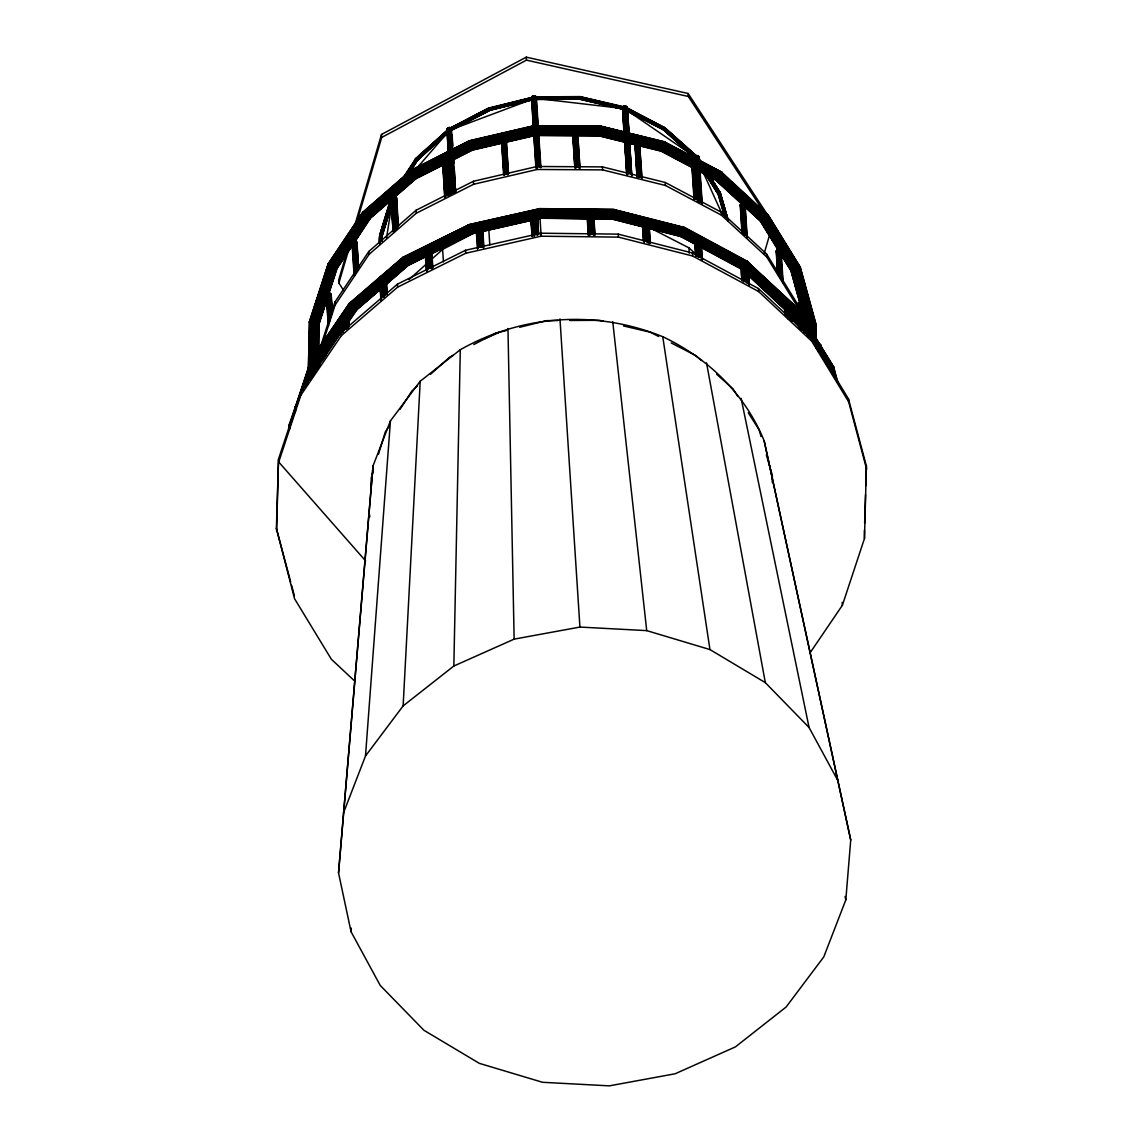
<?xml version="1.0" encoding="UTF-8"?>
<svg xmlns="http://www.w3.org/2000/svg" width="1143" height="1143" viewBox="0 0 1143 1143"><rect width="100%" height="100%" fill="white"/><g stroke="black" fill="none" stroke-linecap="round" stroke-linejoin="round"><path stroke-width="1.5" d="M530.709 215.127L530.709 214.341L532.081 235.572M531.924 99.984L531.609 96.998L533.024 95.798L535.51 96.126L536.424 98.227M371.146 488.861L371.232 477.888L373.361 470.93M379.605 243.716C377.419 238.73 381.691 227.928 381.291 239.916M379.647 243.573L379.833 234.887M379.976 243.43L380.048 234.786M380.333 241.073L380.09 235.629L390.749 200.811M380.662 241.159L380.705 235.844L391.292 201.225L380.705 235.844L380.705 241.159L380.705 235.844L379.676 235.158L390.406 200.139M381.019 241.216L381.048 235.901L391.635 201.325M381.362 241.216L381.405 235.929L391.477 203.025M381.676 241.202L381.648 234.872L382.276 240.93M381.948 241.144L381.933 234.987M382.148 241.059L382.162 235.144M772.282 482.503L772.339 475.317L766.353 454.8M748.094 267.676L747.479 265.062M343.457 812.973L365.489 756.009L403.136 705.888L453.842 666.026L460.3 349.715C522.508 314.482 596.546 309.724 662.754 336.714C708.246 358.288 744.936 393.878 764.153 440.769L850.735 840.005L845.806 899.941L823.774 956.905L786.113 1007.026L735.42 1046.888L675.113 1073.777L609.333 1085.85L542.554 1082.292L479.317 1063.347L423.939 1030.286L380.19 985.395L351.058 931.716L338.528 872.909L373.032 465.887L390.449 420.853L420.21 381.233L460.3 349.715M405.794 176.065L416.309 159.849L447.37 131.959C445.313 129.245 449.385 125.573 451.542 128.602M308.367 369.06L309.482 321.569L328.112 263.904L362.674 212.327L411.109 170.164L412.166 170.678M308.439 368.46L309.51 322.712L328.555 263.547L309.324 322.126C310.967 325.241 316.397 325.969 319.126 323.898L326.727 300.352M308.853 368.489L309.182 354.444M309.796 328.112L309.967 321.097L309.324 322.126M308.953 368.96L310.024 323.312L328.613 265.748L363.117 214.241L411.194 172.322L469.559 142.832L534.238 127.773L600.818 128.187L664.769 144.032L721.719 174.25L767.81 216.756L799.871 268.662L815.759 326.441L815.502 336.971M309.839 365.874L310.825 323.869L329.355 266.476L363.76 215.141L411.694 173.336L469.873 143.932L534.352 128.93L600.732 129.33L664.483 145.132L721.262 175.25L767.21 217.627L799.186 269.391L815.002 326.984L814.759 337.485M310.996 360.959L311.868 324.341L330.327 267.191L364.588 216.056L412.323 174.422L470.273 145.132L534.481 130.188L600.589 130.602L664.083 146.333L720.647 176.336L766.396 218.542L798.243 270.077L814.002 327.455L813.802 336.171M312.253 359.416L313.068 324.712L331.441 267.819L365.546 216.941L413.052 175.508L470.716 146.361L534.638 131.488L600.432 131.888L663.612 147.547L719.904 177.408L765.439 219.413L797.128 270.705L812.816 327.798L812.659 334.742M313.568 358.731L314.368 324.941L332.642 268.348L366.56 217.727L413.823 176.508L471.202 147.518L534.781 132.717L600.232 133.117L663.097 148.704L719.09 178.394L764.396 220.185L795.928 271.22L811.53 328.027L811.444 331.57M314.939 355.102L315.639 325.026L333.827 268.734L367.575 218.37L414.595 177.365L471.673 148.519L534.924 133.802L600.032 134.202L662.569 149.704L718.275 179.237L763.338 220.813L794.714 271.577L810.23 328.084L814.002 327.455L816.302 325.255L800.171 266.833L798.857 266.29L791.556 254.46M316.182 353.116L316.84 324.955L334.928 268.934L368.517 218.813L415.295 178.008L472.102 149.304L535.038 134.66L599.832 135.06L662.068 150.49L717.49 179.88L762.338 221.256L793.556 271.777L809.001 327.998L810.23 328.084M317.24 351.015L317.868 324.726L335.871 268.948L370.261 217.656L375.561 213.041M317.983 352.315L318.583 322.155L318.711 347.729M318.511 350.044L319.097 322.74L326.155 300.895M815.702 340.543L815.516 324.226M815.973 339.342L816.073 324.712M531.552 97.741L531.609 96.998L533.452 125.43M624.807 107.028L580.087 96.626L579.844 99.241L622.435 108.985L579.972 98.798L536.481 99.07L535.967 96.541L537.924 126.744M354.759 681.128L331.399 659.297L294.551 598.718L276.392 528.437L278.535 459.029L300.638 392.22L343.529 329.041M276.592 531.424L278.535 459.029M289.079 430.054L289.35 424.282L311.525 359.974L304.338 381.705M289.179 429.511L289.35 424.282M289.622 429.054L289.722 425.582M502.52 144.718L501.806 142.046L503.863 173.936M748.008 266.333L748.036 265.547L749.322 285.536M864.437 530.195L864.465 538.524L842.362 605.319L809.73 653.325M864.651 523.065L865.537 494.59M865.808 485.689L866.408 466.115L848.449 398.836L811.601 338.257L758.395 288.522L692.444 253.003L618.234 234.144L540.839 233.201L465.53 250.274L397.435 284.164L341.185 332.584L341.386 335.571L300.823 395.221L278.735 462.015L365.617 560.913M864.465 538.524L866.408 466.115M442.698 163.906L444.727 196.296M448.399 195.71L446.227 162.149L447.556 163.392L447.499 165.121M694.258 168.721L661.011 151.119L660.911 150.004M624.235 132.888L622.592 107.299C629.722 101.841 626.95 117.286 627.478 119.315L627.25 109.985L664.34 129.016L695.858 156.362M742.178 279.521C741.164 275.977 738.664 261.933 746.865 264.49L788.399 303.224M353.544 240.816L356.802 242.087L355.916 244.745M593.246 218.956L612.434 219.185L613.777 209.512L539.853 208.612L467.93 224.914L471.03 233.886L476.631 232.801M471.287 234.086L432.183 253.089M403.136 705.888L420.21 381.233M797.528 304.838L798.628 302.781L801.7 302.895L802.615 317.025M683.643 228.1C686.371 227.014 682.9 235.429 681.028 236.615L648.281 228.229M780.312 277.578L778.483 249.317L776.397 250.617L776.583 252.874M489.804 109.842L488.918 107.899L489.604 109.214M743.922 235.101L741.864 203.297L740.207 205.04L741.05 207.169M695.187 199.253L693.129 167.45L692.029 169.507L693.458 171.364M637.265 176.493L635.208 144.69L636.922 174.693M640.009 145.461L639.394 147.118M574.872 168.05L572.857 135.66L574.915 167.464M577.815 136.46L577.729 135.288L579.872 168.264M300.38 395.764L300.638 392.22L300.823 395.221M365.489 756.009L390.449 420.853M351.058 931.716L351.33 928.159M470.073 141.418L469.287 140.775L472.731 150.047L502.32 143.104M472.731 150.047L472.816 148.833M338.528 872.909L373.032 465.887M778.612 250.317L760.781 221.456L715.904 180.223L715.804 179.108M413.137 169.493L469.716 140.889L534.167 125.887L600.504 126.302L664.583 141.889L721.89 172.25L719.904 177.408L715.904 180.223M663.469 128.945L663.297 129.773L689.158 152.962M663.297 129.773L664.883 127.602L663.64 128.659M294.965 411.651L294.823 407.337L296.337 405.436M411.994 253.703L404.122 257.618C400.793 257.032 406.094 264.833 408.337 265.419L425.853 256.646M385.677 284.936L408.637 264.819L386.02 284.278M741.621 268.148L742.507 269.348L741.421 267.619M760.209 220.07C761.152 225.142 772.539 214.212 766.024 214.77M432.511 268.034L431.14 246.817L427.339 245.474L424.853 248.445L426.353 270.448M579.901 97.641L580.158 96.583L535.581 96.912M624.807 131.816L623.421 106.385L625.135 133.017M386.52 238.044L391.463 206.426M799.814 302.752L791.013 270.72L791.528 269.391M800.171 266.833C800.357 270.448 794.214 272.748 791.227 271.22L781.869 256.061M379.376 290.008L356.759 309.467C354.373 311.41 349.387 306.41 349.187 303.524L403.136 257.118M411.109 170.164L412.323 174.422L416.352 178.537L472.873 149.947M369.318 219.042L416.709 177.937L369.318 219.042C366.889 218.542 360.616 213.841 363.66 212.055L386.277 192.338M501.634 143.318L503.563 141.989L502.706 142.361L504.806 174.75M758.466 272.277L746.793 261.361L798.443 308.939L796.657 312.596L791.828 315.454L800.129 329.113M663.354 129.23L694.63 157.405L695.816 155.634L698.316 155.977L700.759 162.263M718.504 192.996C716.261 195.382 722.605 192.624 719.447 192.581M421.195 156.048L417.495 160.391L415.481 158.734L416.509 158.863M380.962 300.58L379.519 278.578L382.191 275.734L383.919 275.806L385.191 295.251M821.031 347.372L820.845 345.072L818.017 343.443L816.316 343.786L816.545 347.329M830.447 370.575L833.218 368.589L833.633 366.803L797.385 308.667M380.705 235.844L382.348 235.458M354.644 242.145L370.261 217.656M622.592 107.299L622.449 108.742L623.421 106.385M452.128 151.119L450.613 127.902M344.8 329.627L343.772 313.711L341.771 316.168L342.814 332.87M363.045 212.069L327.97 264.419C328.27 267.719 338.385 271.491 336.528 266.576M346.643 253.003L338.671 280.106L338.871 283.093L343.714 290.493M354.616 225.9L381.505 134.445L526.251 57.15L688.129 93.483L772.297 222.171M338.871 283.093L348.829 249.217M356.802 222.128L381.705 137.446L381.505 134.445M764.024 253.96L769.996 233.629M379.733 235.315L390.449 200.325M379.876 235.472L390.563 200.554M380.376 235.758L391.006 201.039M381.719 235.901L391.292 204.626M391.578 204.526L381.991 235.844L391.563 204.54M382.319 235.615L391.435 205.854M378.447 454.314L385.262 432.068L389.32 425.81M576.901 135.774L599.489 135.903L600.504 126.302M573.429 135.746L535.195 135.517L534.095 125.63L469.287 140.775M535.195 135.517L504.963 142.475M313.468 312.296L317.283 300.495M325.998 273.506L328.727 265.062M328.87 292.494L337.014 267.276M318.64 324.369L327.341 297.409M328.441 294.037L336.599 268.762L352.287 245.359M328.898 293.637L337.185 267.905M319.854 348.672L334.899 302.081L368.803 251.474L416.052 210.269L473.402 181.28L536.967 166.492L602.404 166.892L665.24 182.466L721.219 212.155L766.51 253.932L798.028 304.952L799.914 311.825M322.197 345L335.085 305.067L369.003 254.46L416.252 213.255L473.602 184.28L537.167 169.478L602.59 169.878L665.44 185.466L721.404 215.155L766.696 256.918L798.214 307.938L799.171 311.382M295.551 409.194L290.008 425.953L310.567 361.588L350.087 303.266L363.445 291.751M290.508 423.496L301.009 391.735M296.651 405.851L311.067 362.288L349.715 305.438L403.322 259.29L425.496 248.26M302.981 389.734L311.825 363.003L342.471 317.94M305.081 387.02L312.796 363.703L310.453 360.488L349.187 303.524L350.844 303.495M307.324 384.234L313.896 364.346L312.796 363.703M310.024 380.119L313.954 368.26M312.325 377.061L314.554 370.303M416.309 159.849L406.879 174.665L416.309 159.849L447.399 131.988L446.856 130.002M314.796 372.389L313.882 358.245L313.153 359.674L314.068 373.818M536.481 98.784L580.03 98.498L622.549 108.471L536.481 98.441L580.072 98.169L622.664 108.142L624.107 131.159M642.28 220.099C643.252 216.827 648.895 217.341 648.895 220.885M594.774 234.915L593.26 211.384L589.588 209.755L587.031 211.769L588.545 235.301M467.93 224.914L539.925 208.769L613.662 209.412L684.643 227.528M535.11 234.715L533.624 211.712L530.938 213.584L532.424 236.572M401.936 179.608L415.766 158.52M403.108 178.451L415.981 158.577M416.238 158.691L404.279 177.151L415.823 159.363L447.084 131.345M405.494 175.879L416.052 159.606L447.227 131.659M407.037 174.779L416.595 160.063L447.885 132.417M417.281 159.563L407.322 174.936L417.452 159.791M408.723 173.665L417.566 160.006M409.823 172.207L417.624 160.191M399.979 409.394L411.98 390.892L417.552 385.891M328.141 265.047L363.66 212.055M354.244 242.43L370.418 218.313M337.042 268.419L351.715 246.517M349.515 303.281L310.353 360.974L349.287 304.638L380.162 278.063M344.443 315.039L350.372 306.324L379.776 281.007M315.754 359.359L342.328 320.269M345.286 315.911L351.201 307.224L380.49 282.007M316.84 360.016L342.328 322.526M346.258 316.754L352.144 308.11L379.976 284.136M318.083 360.445L342.114 325.098M347.129 317.725L353.144 308.881L379.533 286.164M319.226 360.845L343.157 325.655M348.144 318.326L354.116 309.524L381.062 286.322M319.283 362.531L343.114 327.484M348.072 320.183L355.03 309.967L381.862 286.864M347.715 321.855L349.687 318.954M351.658 316.054L356.573 308.81M320.169 362.56L343.914 327.655M347.872 321.826L355.787 310.196L381.176 288.322M347.901 322.497L356.759 309.467M322.212 360.616L326.155 354.83M347.815 322.969L356.687 309.939M696.216 155.691L664.654 127.587L696.216 155.691L696.101 159.891L696.458 155.491L696.801 160.82M417.809 167.021L448.056 131.931M638.751 145.59L661.254 151.219L664.083 146.333L664.583 141.889M415.481 158.734L447.413 130.145M415.538 158.906L446.956 130.731M415.652 159.12L446.999 130.573M424.639 152.033L428.568 148.519M435.112 142.646L437.74 140.303M441.127 137.431L446.299 132.788M426.41 151.376L432.926 145.518M435.54 143.175L444.67 134.988M417.124 160.349L446.87 133.674M417.338 160.406L447.113 133.702M408.908 279.649L427.068 263.376M430.954 259.89L442.627 249.431L474.759 232.643M430.511 374.29L449.585 357.173L453.228 355.273M362.56 212.784L410.751 170.764L469.259 141.189L534.095 126.101L600.847 126.516L664.94 142.404L722.047 172.693M388.934 190.009L394.264 185.366M398.25 181.894L402.25 178.408M407.565 173.765L411.566 170.278M362.717 213.441L410.88 171.436L469.344 141.889L534.152 126.802L600.861 127.216L664.926 143.104L721.99 173.365L768.153 215.956L800.286 267.962L816.202 325.855M379.519 209.569L384.82 204.954M387.463 202.654L391.435 199.182M395.407 195.724L402.022 189.952M404.665 187.652L416.581 177.251M505.592 144.761L506.62 142.675L505.706 141.16L507.878 174.779M349.101 303.995L402.85 257.732L467.916 225.342L539.882 209.04L613.834 209.926L684.728 227.957M366.131 289.45L371.475 284.85M374.147 282.55L379.49 277.949M382.162 275.649L387.52 271.034M390.192 268.734L395.535 264.133M398.207 261.833L403.565 257.232L468.644 225.5M382.133 276.363L402.993 258.404L468.016 226.043L539.925 209.755L613.834 210.641L684.686 228.657L747.665 262.561L798.486 310.067L833.661 367.903M383.777 277.563L403.822 260.304L425.925 249.303M384.477 278.578L404.451 261.376L426.468 250.417M385.277 279.564L405.165 262.447L425.525 252.317M386.134 280.478L405.922 263.447L425.096 253.903M385.105 282.85L406.665 264.29L425.753 254.789M385.877 283.407L408.48 264.133M385.191 284.878L407.922 265.305L425.267 256.675M356.345 310.182L381.676 288.379M310.853 360.145L289.465 425.382M341.386 335.571L397.621 287.164L465.715 253.26L541.039 236.201L618.434 237.13L692.629 256.003L758.581 291.508L811.801 341.257L848.649 401.822L866.608 469.116M702.459 259.904L700.93 237.901L698.444 235.887L695.23 236.844L696.487 256.303M381.705 137.446L526.452 60.136L688.315 96.483L764.753 213.327M448.742 128.959L488.99 107.956L448.613 128.93M450.442 128.259L489.09 108.099M450.642 128.43L489.218 108.299M489.347 108.571L450.985 128.659L450.571 128.045M450.999 128.688L489.161 109.128L531.466 98.712M451.199 128.945L489.29 109.457L531.466 99.07M469.802 119.929L472.859 118.329M531.652 99.67L489.547 110.028L451.556 129.516L489.418 109.757L531.552 99.398M451.856 129.973L489.861 110.085M451.914 130.131L489.876 110.4M473.788 344.543L495.505 333.213L506.263 330.57M489.547 110.028L451.556 129.516L532.124 99.312M410.823 170.321L469.444 140.675M415.895 178.408L472.916 149.533L502.32 142.689M402.893 257.289L468.316 225M424.582 247.431L437.169 241.173M449.771 234.901L462.358 228.629M428.654 246.674L468.23 226.971L540.01 210.712L587.445 211.284M429.082 247.731L468.544 228.086L531.609 213.798M429.625 248.845L468.944 229.286L477.631 227.314M430.225 249.974L469.373 230.486L478.045 228.529M431.497 250.717L469.844 231.629L476.731 230.057M432.111 251.617L470.287 232.615L477.16 231.057M407.351 264.919L426.353 255.46M431.097 253.103L470.702 233.386L477.531 231.843M410.194 264.033L425.896 256.218M431.583 253.532L471.03 233.886L477.845 232.343M431.94 253.675L471.416 233.972M482.289 247.017L480.803 224.028L479.088 223.742L477.431 224.271L478.917 247.259M484.861 338.771L499.562 332.213M453.842 666.026L514.136 639.137L579.93 627.064L646.709 630.622L709.946 649.567L765.324 682.628L809.073 727.519L838.19 781.198M488.875 108.056L532.066 97.355M488.904 108.242L532.109 97.512M488.961 108.499L531.509 98.027M501.334 105.613L516.765 101.827M520.194 100.984L530.481 98.441M489.047 108.799L531.466 98.355M530.123 100.284L489.661 110.242L451.428 129.216M489.761 110.371L530.409 100.441M519.679 327.269L546.611 320.64L557.727 320.569M494.833 108.314L505.063 105.87M508.478 105.056L527.237 100.57M494.79 108.328L504.963 105.899M513.421 103.884L525.28 101.055M501.291 134.145L506.506 132.945M509.964 132.131L516.907 130.516M505.792 141.889L517.893 139.06M521.351 138.26L533.467 135.445M472.459 149.833L535.124 135.245L573.486 135.488M508.521 173.907L506.478 142.132L503.934 141.975L505.377 174.465M472.13 224.714L479.088 223.128M482.575 222.342L489.533 220.77M508.678 216.427L519.122 214.07M535.01 213.027L540.125 211.869L587.416 212.441M481.117 226.528L531.552 215.098M535.038 214.312L540.253 213.127L587.373 213.698M481.503 227.743L531.738 216.356M536.924 215.184L540.396 214.398L588.445 214.984M481.903 228.886L531.909 217.57M537.081 216.398L540.525 215.613L588.374 216.184M482.303 229.9L532.081 218.613M482.66 230.672L532.224 219.456M537.353 218.284L540.768 217.513L588.174 218.084M483.589 230.8L530.466 220.17M537.424 218.599L540.896 217.813L587.288 218.37M482.96 231.186L532.338 219.999M537.439 218.842L540.839 218.07L588.088 218.642M483.46 231.329L532.224 220.199M537.41 219.113L540.91 218.227L588.002 218.884M664.226 142.103L721.89 172.25M663.397 129.831L627.736 111.528M791.999 320.611L790.97 303.895L789.642 301.938L787.141 301.395L788.284 319.083M535.596 97.069L580.173 96.898M535.638 97.298L580.173 97.155M535.667 97.598L579.944 97.312M538.31 127.016L536.281 97.055L580.144 97.469L622.978 107.513L624.578 132.245M622.835 107.828L580.115 97.812L536.31 97.755M536.381 99.298L579.93 99.027M536.181 99.527L579.887 99.17M569.857 320.483L599.418 320.297L603.461 321.24M536.324 97.784L580.115 97.812M831.461 366.26L833.161 366.446L837.719 383.119M534.081 125.701L600.775 126.116M576.972 135.503L599.646 135.646M545.24 209.398L573.172 209.74M592.703 211.355L613.791 211.612L644.838 219.499M592.674 212.498L613.691 212.755L642.923 220.185M592.603 213.755L613.548 214.012L642.68 221.413M592.017 215.027L613.377 215.284L642.38 222.656M591.917 216.227L613.177 216.484L643.752 224.257M588.274 217.241L540.653 216.67L537.224 217.456L537.51 221.142M593.56 217.313L612.962 217.541L643.409 225.285M593.446 218.156L612.762 218.384L642.109 225.843M593.346 218.713L612.591 218.942L643.538 226.814M396.564 206.797L396.664 198.068L393.892 196.067L396.064 229.643M329.27 263.376L330.213 263.39M331.827 308.296L331.241 294.78L328.484 292.779L330.084 317.511M531.466 97.426L533.295 126.53M580.044 96.784L623.264 106.985M580.001 97.012L623.149 107.228M585.073 98.512L600.432 102.113M608.976 104.113L615.806 105.713M579.801 99.112L622.421 109.142M623.492 325.941L650.324 332.227L658.654 336.499M580.072 98.169L622.649 108.171M600.661 126.044L664.826 141.989M610.619 129.445L615.763 130.716M661.611 151.005L599.489 135.903M599.375 135.831L635.522 144.832M613.52 209.655L684.071 227.6L747.751 261.89L798.6 309.41M615.048 210.655L620.192 211.969M645.909 218.499L651.053 219.813M659.625 221.985L664.783 223.299M673.356 225.471L678.499 226.785M648.281 220.37L684.514 229.586L747.379 263.433L798.1 310.839L818.431 344.272M648.095 221.499L684.214 230.686L696.744 237.43M647.824 222.728L683.814 231.872L696.158 238.516M649.21 224.399L683.343 233.072L695.844 239.801M648.853 225.557L682.814 234.201L695.258 240.887M648.481 226.571L682.3 235.172L694.744 241.873M649.01 227.6L681.799 235.929L695.587 243.359M612.277 218.67L643.066 226.5M649.91 228.243L678.999 235.644M648.695 228.129L681.371 236.43M612.434 219.185L643.309 227.028M347.115 313.996L346.343 313.625L347.258 327.784M664.826 128.145L627.436 108.956L664.697 128.43M633.922 114.057L652.596 123.458M631.822 112.971L652.396 123.358M537.167 213.527L535.353 211.912L536.839 234.901M626.264 107.871L664.926 127.716M664.897 127.916L627.407 107.942L629.036 133.974L627.25 107.371M627.35 109.628L664.54 128.716L695.616 156.577M627.078 110.271L664.126 129.288L695.315 156.791L695.244 155.919M626.878 110.514L663.912 129.516L694.815 157.205M626.635 110.657L663.712 129.688M649.638 227.7L688.915 247.845L695.53 253.789M671.198 342.929L695.873 355.602L701.373 360.531M664.126 129.288L695.301 156.805L664.126 129.288L627.25 109.985L627.85 118.886M660.897 150.705L716.804 180.28L761.467 221.471L792.542 271.777L807.001 324.369M697.087 170.25L716.261 180.394M695.473 244.031L681.028 236.615M747.293 261.261L746.908 264.433L699.887 239.116M684.414 227.4L747.622 261.447M700.788 241.016L743.993 264.276M700.53 242.33L742.721 265.047L743.893 281.907M701.473 244.245L741.893 266.005M700.973 245.231L741.45 267.019L742.321 280.506M701.716 246.659L741.564 268.119M701.745 247.402L742.507 269.348M680.799 236.501L695.101 244.202M701.088 247.431L741.993 269.448M798.028 308.681L833.804 367.289M626.578 110.014L695.058 157.091M664.469 127.687L696.101 156.177M664.269 127.859L695.873 156.348M663.283 129.473L694.473 157.534M747.793 268.676L786.098 303.109L747.851 268.562L785.341 303.767M716.69 374.261L732.949 388.834L737.864 396.521M721.519 172.079L768.239 215.298M720.976 172.207L728.848 179.465M731.477 181.88L738.035 187.938M740.664 190.352L752.465 201.239M759.023 207.297L766.896 214.555M723.633 186.338L731.477 193.567M736.692 198.382L740.621 201.997M747.151 208.026L758.909 218.87M715.747 179.794L741.85 203.868M745.765 207.483L760.124 220.728L778.112 250.003M762.352 275.92L775.325 288.05M781.812 294.108L796.085 307.453M787.498 300.409L791.37 304.038M790.999 305.652L797.471 311.71L817.745 345.043M748.108 267.219L786.441 303.052M790.27 306.624L796.657 312.596L816.859 345.815M790.527 308.61L795.699 313.453L814.902 345.015M748.308 270.877L785.655 305.781M790.813 310.596L794.671 314.211L808.315 336.656M748.494 272.634L784.612 306.381M789.77 311.21L793.642 314.825L804.501 332.699M748.365 273.834L784.841 307.938M790.056 312.811L792.67 315.239L801.929 330.484M750.665 276.606L763.595 288.679M773.925 298.352L782.984 306.81M747.693 274.206L784.041 308.167M749.279 276.077L784.155 308.667M748.465 275.492L784.712 309.382M392.549 200.096L392.678 208.512M635.822 147.39L635.094 146.433M482.503 225.743L481.532 224.457L483.018 247.445M707.331 175.008L719.519 193.724L726.276 216.913M707.503 174.908L719.519 193.724L707.503 174.908M701.716 163.535L698.787 159.006L700.63 161.92M710.132 176.708L720.404 192.81M710.103 176.879L720.261 193.167L727.905 219.942L720.261 193.167M711.189 179.122L718.804 191.038M708.917 175.908L720.076 193.367M708.689 176.136L719.819 193.553L727.077 218.47M706.26 173.622L719.19 193.867L726.148 216.97L719.19 193.867L706.088 173.693L719.19 193.867L725.948 217.027M705.945 173.736L718.876 193.967L725.619 217.099M705.045 172.536L718.561 194.024L725.319 217.17M705.074 173.064L718.304 194.024M704.945 173.222L718.09 193.981L705.274 173.736M748.251 412.809L759.038 429.668L761.052 436.597M710.56 177.608L720.019 192.524L728.062 219.913L720.219 192.567M710.789 177.951L720.019 192.524M768.053 214.827L800.4 267.348M767.596 214.584L799.657 266.476L815.059 322.526M769.639 218.999L771.468 221.942M773.297 224.9L776.04 229.343M778.769 233.772L780.598 236.73M782.426 239.687L785.17 244.116M787.898 248.545L789.727 251.503M761.138 221.585L769.568 235.229M771.454 238.258L777.997 248.874M782.684 256.446L791.113 270.091L801.043 305.41M781.426 254.875L791.756 271.591M798.3 310.182L800.143 313.211M802 316.24L804.758 320.783M807.53 325.341L810.287 329.884M812.13 332.913L819.517 345.043M821.36 348.072L828.732 360.202M830.575 363.231L832.418 366.26M821.203 348.829L833.218 368.589L836.362 380.39M821.431 351.101L832.49 369.289L834.733 377.704M821.446 353.358L831.547 369.961L832.933 375.133M822.217 357.045L824.046 360.045M825.875 363.06L828.618 367.56M792.57 317.068L795.328 321.612M791.185 315.425L796.7 324.498M791.685 316.682L795.357 322.726M573.243 137.36L572.814 136.246M295.237 409.608L294.737 408.122M702.759 171.379L722.29 214.455M791.013 270.72L800.043 303.281M719.747 192.524L728.005 220.813M718.976 194.639L720.419 199.596M721.39 202.911L722.833 207.855M718.061 193.381L725.048 217.199M717.933 193.581L724.248 215.456M795.714 284.607L797.1 289.679M798.028 293.065L799.428 298.123M801.972 308.781L805.686 322.312M801.886 310.039L804.672 320.154M833.633 366.803L837.876 382.519M276.392 528.437L290.679 581.916M291.594 585.373L294.351 595.717M534.095 125.63L534.252 126.473M475.945 227L476.117 227.771M850.735 840.005L764.153 440.769M369.132 513.278L369.875 516.722M845.091 896.441L845.806 899.941M741.121 398.336L809.073 727.519M706.531 362.845L765.324 682.628M662.754 336.714L709.946 649.567M540.01 209.34L539.867 208.526L540.896 217.813M612.762 321.74L646.709 630.622M379.519 278.621L379.59 279.363M700.559 237.187L701.973 259.661M452.728 159.991L454.885 191.938L452.771 160.12M450.628 128.216L452.056 149.49M628.078 122.444L628.793 133.131M629.493 143.818L631.622 175.865M629.807 154.548L629.221 145.732L629.764 154.605M630.379 163.349L630.965 172.164L630.336 163.435M429.054 245.445L430.554 268.434L429.082 245.445M392.02 205.669L392.649 214.713M393.192 223.428L393.792 232.315M848.449 398.836L848.649 401.822M842.177 602.332L842.362 605.319M821.131 345.815L821.817 356.416M820.845 345.072L821.603 356.216M820.345 344.429L821.031 355.03M819.674 343.914L820.245 352.758M818.017 343.443L818.588 352.287M817.145 343.514L817.488 348.815M815.588 344.243L815.816 347.772M811.601 338.257L811.801 341.257M802.686 306.195L803.486 318.554M803.458 319.154L802.143 303.324L803.129 317.94M801.972 306.081L802.315 311.382M801.143 302.566L802.057 316.711M800.514 302.395L801.314 314.768M799.857 302.381L800.543 312.968M799.214 302.509L799.9 313.111M798.628 302.781L799.2 311.61M798.128 303.181L798.7 312.01M797.771 303.681L798.214 307.938M790.727 303.152L791.785 321.369M790.27 302.481L791.413 320.154M790.442 307.924L790.785 313.225M789.642 301.938L790.785 319.611M788.87 301.552L790.013 319.24M788.027 301.381L789.17 319.054M786.298 301.623L787.327 317.54M785.541 302.038L786.455 316.182M784.927 302.609L785.727 314.997M785.212 309.824L785.441 313.368M781.198 251.36L783.112 282.592M784.612 305.067L785.298 315.682M782.898 282.55L780.326 249.831L782.255 279.864M784.398 305.838L784.87 313.696M779.769 249.517L781.826 281.307M779.14 249.331L780.969 277.606M777.84 249.445L779.555 275.949M777.24 249.717L778.84 274.449M776.754 250.117L778.354 274.849M776.926 258.175L777.84 272.305M776.397 250.617L777.769 271.82M776.183 251.189L777.554 272.377M766.51 253.932L766.696 256.918M758.395 288.522L758.581 291.508M745.079 204.654L747.236 237.615M744.907 205.897L746.85 235.929M744.35 203.683L746.408 235.487M743.793 203.368L745.85 235.172M747.893 265.819L749.122 284.707M748.079 271.963L748.836 283.821M747.408 264.09L748.694 283.978M743.164 203.197L745.222 234.987M748.094 279.992L748.322 283.55M746.808 263.533L748.094 283.421M742.507 203.168L744.564 234.972M746.122 264.09L747.336 283.007M741.278 203.568L743.221 233.601M745.279 263.947L746.508 282.835M740.778 203.968L742.721 234.001M744.407 264.076L745.522 281.178M740.421 204.468L742.25 232.743M740.207 205.04L742.036 233.301M743.564 264.433L744.665 281.449M742.164 265.562L743.079 279.806M741.707 266.248L742.621 280.492M721.219 212.155L721.404 215.155M699.087 156.92L699.43 162.249M700.016 170.507L702.216 203.668M698.773 156.391L699.245 162.206M699.687 170.607L701.888 203.054M700.087 181.065L700.659 189.895M701.231 198.725L701.459 202.268M698.316 155.977L698.659 161.306M699.23 170.178L701.302 202.154M697.759 155.662L698.102 160.992M698.673 169.878L700.745 201.854M697.13 155.505L697.473 160.834M698.044 169.707L700.116 201.682M697.387 169.707L699.445 201.682M696.944 168.535L699.116 202.097M696.644 168.007L698.702 199.811M696.201 167.578L698.373 201.139M696.687 177.965L696.887 181.508M697.83 195.61L698.03 199.153M695.658 167.249L697.83 200.825M700.002 236.601L701.488 259.59M695.03 167.078L697.201 200.639M699.273 236.158L700.645 257.375M694.372 167.049L696.43 198.853M698.444 235.887L699.816 257.118M693.73 167.178L695.773 198.982M697.573 235.829L698.944 257.061M688.129 93.483L688.315 96.483M692.644 167.85L694.701 199.654M692.272 168.35L694.287 198.882M696.701 235.987L698.073 257.204M692.072 168.921L694.015 198.953M695.901 236.33L697.173 255.775M694.73 237.501L695.873 255.175M694.544 240.016L695.573 255.932M692.444 253.003L692.629 256.003M688.915 247.845L689.258 253.174M665.24 182.466L665.44 185.466M648.795 220.099L650.281 243.102M648.467 219.37L650.138 242.887M648.638 225.943L649.21 234.786M647.938 218.756L649.553 243.516M647.252 218.27L648.853 243.03M646.452 217.97L648.052 242.73M645.581 217.856L647.181 242.616M642.037 178.451L639.58 144.361L641.752 177.922M644.709 217.956L646.195 240.959M639.137 143.918L641.309 177.494M643.88 218.256L645.366 241.259M638.708 145.375L640.766 177.165M643.18 218.742L644.666 241.73M638.08 145.19L640.137 176.994M643.666 231.858L644.123 238.93M642.637 219.37L644.123 242.359M637.423 145.161L639.48 176.965M642.395 221.856L643.652 241.316M642.266 222.642L643.509 241.116M636.765 145.29L638.823 177.094M636.065 143.804L638.237 177.365M635.579 144.204L637.623 175.993M635.008 145.261L637.051 177.065M631.779 175.951L629.607 142.804L631.622 174.865M626.95 106.856L628.664 133.502M629.236 142.375L631.307 174.35M626.493 106.428L628.221 133.074M628.793 141.946L630.865 173.922M625.935 106.128L627.65 132.759M628.236 141.646L630.293 173.622M625.307 105.956L627.021 132.602M627.593 141.489L629.664 173.45M624.635 105.956L626.364 132.588M626.936 141.475L629.007 173.45M623.992 106.099L625.721 132.731M626.293 141.618L628.364 173.593M625.707 141.903L627.778 173.879M622.935 106.799L622.978 107.513M625.15 141.075L627.321 174.65M624.821 141.689L626.864 173.465M622.549 108.471L623.935 131.688M624.592 140.289L626.678 174.036M624.778 141.789L626.821 173.593M618.234 234.144L618.434 237.13M602.404 166.892L602.59 169.878M593.531 212.127L595.017 235.115M592.774 210.726L594.374 235.615M592.117 210.198L593.717 234.958M591.331 209.855L592.931 234.615M590.474 209.712L592.074 234.472M589.588 209.755L591.188 234.529M588.759 210.012L590.36 234.772M588.016 210.455L589.617 235.215M587.431 211.055L588.916 234.186M586.973 214.312L588.345 235.529M577.858 135.874L579.915 167.664M579.601 168.335L577.001 134.331L579.172 167.892M577.815 146.361L578.272 153.419M578.958 164.02L579.187 167.55M576.443 134.002L578.615 167.578M575.815 133.831L577.987 167.392M575.158 133.802L577.329 167.364M574.515 133.931L576.686 167.492M576.086 167.764L573.929 134.202L575.601 168.164M574.015 143.089L574.357 148.39M575.043 158.991L575.5 166.064M573.057 135.103L575.186 167.392M559.97 318.926L579.93 627.064M538.724 134.888L540.939 167.592M538.496 135.617L540.568 167.592M535.51 96.126L537.467 126.316M538.039 135.203L540.11 167.164M534.953 95.812L536.91 126.016M537.481 134.888L539.553 166.864M534.324 95.655L536.267 125.859M536.853 134.731L538.91 166.707M533.667 95.655L535.61 125.844M536.181 134.731L538.253 166.692M533.024 95.798L534.967 125.987M535.538 134.874L537.61 166.835M532.438 96.083L534.395 126.273M534.967 135.16L537.167 169.478M539.996 218.213L541.025 234.186M531.952 96.498L533.91 126.687M534.481 135.574L536.581 168.121M540.839 233.201L541.039 236.201M533.895 134.917L536.21 168.05M533.867 135.36L535.91 167.864M537.51 216.056L538.653 234.529M537.281 215.298L538.424 232.986M537.739 224.685L538.31 233.529M536.739 212.841L538.11 234.072M526.251 57.15L526.452 60.136M536.824 218.299L537.053 221.828M536.11 212.298L537.596 235.287M534.51 211.712L535.996 234.701M532.781 211.926L534.381 236.687M532.009 212.327L533.495 235.315M531.381 212.898L532.867 235.887M531.481 218.342L532.052 227.186M530.823 216.899L532.081 236.358M506.163 141.589L508.364 173.865M505.135 140.86L507.321 174.479M504.592 141.918L506.678 174.322M503.934 141.975L506.02 174.322M502.22 142.661L504.32 175.15M502.063 144.289L502.406 149.59M502.634 153.133L503.549 167.264M501.606 142.618L503.649 175.008M488.775 229.014L489.804 244.988M482.617 227.514L483.875 246.959M482.117 225.042L483.603 248.031M479.96 223.785L481.46 246.774M479.088 223.742L480.574 246.731M478.231 223.914L479.717 246.902M478.26 247.788L476.774 224.8L477.774 248.46M473.402 181.28L473.602 184.28M476.002 226.214L477.488 249.203M465.53 250.274L465.715 253.26M452.128 135.06L452.799 145.632M453.728 159.763L453.942 163.278M454.414 170.35L455.085 180.937M455.7 188.466L455.914 191.995M451.414 128.387L452.842 150.433M453.3 157.491L455.557 191.281M450.956 127.959L452.371 149.876M452.942 158.72L455.114 192.281M450.399 127.659L451.885 150.747M452.471 159.62L454.528 191.595M449.771 127.487L451.256 150.576M451.828 159.463L454.014 193.21M449.099 127.487L450.599 150.576M451.171 159.448L453.357 193.21M448.456 127.63L449.956 150.719M450.642 161.377L452.714 193.353M447.885 127.916L449.37 151.005M449.942 159.891L452.014 191.867M448.285 139.446L448.627 144.747M450.571 174.75L450.913 180.037M447.399 128.33L448.899 151.419M449.47 160.306L451.542 192.267M447.313 131.088L447.37 131.959M447.842 139.046L448.627 151.376M449.328 161.977L449.771 169.021M450.128 174.336L450.913 186.666M447.056 128.845L448.413 152.462M449.128 160.806L451.299 194.553M446.87 129.402L448.342 153.091M448.942 161.377L450.985 193.939M447.699 163.963L449.642 193.996M447.556 163.392L449.628 194.596M447.242 162.877L449.299 194.681M447.484 170.936L447.942 178.008M448.627 188.595L448.97 193.896M446.784 162.449L448.842 194.253M445.699 163.749L447.756 195.553M445.041 163.749L447.099 195.539M444.284 162.12L446.456 195.682M443.713 162.406L445.884 195.982M443.713 167.778L444.041 173.079M444.841 185.437L445.184 190.738M443.227 162.82L445.399 196.382M443.255 167.349L444.055 179.708M444.398 185.009L445.199 197.382M442.884 163.335L444.856 197.468M442.627 249.431L443.427 261.847M431.597 249.303L432.854 267.762M431.511 255.132L432.083 263.976M430.597 246.188L431.968 267.419M429.897 245.731L431.382 268.719M428.211 245.359L429.697 268.348M427.339 245.474L428.825 268.462M426.525 245.788L428.011 268.776M425.825 246.288L427.425 271.048M426.668 262.933L426.896 266.476M425.296 246.917L426.782 269.919M424.967 247.66L426.696 271.162M416.052 210.269L416.252 213.255M396.521 197.496L398.493 226.328M396.207 196.967L398.15 227M397.135 215.627L397.707 224.471M395.749 196.553L397.693 226.585M395.192 196.239L397.25 228.043M394.564 196.082L396.621 227.886M393.363 197.982L395.421 229.786M392.678 196.496L394.735 228.3M393.349 212.469L393.806 219.527M394.364 230.486L392.192 196.91L394.021 230.986M393.049 212.698L393.806 226.171M397.435 284.164L397.621 287.164M391.635 198.582L393.806 232.143M391.306 199.411L393.521 231.858M391.12 199.968L393.192 231.943M391.092 200.568L393.049 230.757M386.291 279.792L387.206 293.937M386.005 279.049L387.034 294.965M386.534 294.322L384.72 276.135L385.863 293.822M383.062 275.663L384.434 296.894M382.191 275.734L383.562 296.966M381.348 276.02L382.719 297.237M380.633 276.477L382.005 297.694M380.719 286.05L381.176 293.122M380.062 277.077L381.433 298.294M379.676 277.792L381.162 300.78M368.803 251.474L369.003 254.46M356.959 242.673L358.559 267.405M356.802 242.087L358.516 268.591M356.487 241.573L358.202 268.076M357.188 256.704L357.645 263.776M356.044 241.144L357.873 269.419M355.487 240.844L357.302 269.105M354.844 240.687L356.787 270.72M354.187 240.673L356.13 270.705M353.658 242.587L355.602 272.62M352.958 241.102L355.016 272.906M353.401 253.532L353.744 258.832M354.544 271.191L354.773 274.734M354.659 275.077L352.487 241.516L354.301 275.592M351.944 242.587L354.13 275.549M348.201 315.211L349.144 326.584M348.372 319.297L348.829 326.369M347.758 314.539L348.558 326.927M348.058 321.754L348.401 327.069M347.229 315.768L348.029 328.155M345.5 313.453L346.529 329.37M344.614 313.482L345.643 329.398M343.014 314.125L344.043 330.041M342.4 314.696L343.4 332.527M341.986 315.397L342.943 331.856M334.899 302.081L335.085 305.067M331.099 294.194L332.242 311.868M330.784 293.68L331.927 311.353M330.327 293.251L331.699 314.454M329.77 292.951L331.141 314.154M329.141 292.779L330.741 317.511M327.841 292.908L329.67 321.183M329.084 321.469L327.255 293.194L328.598 321.883M326.541 295.88L328.484 325.912M326.226 294.68L328.298 325.884M319.64 359.073L319.869 362.602M319.226 358.373L319.683 365.446M318.626 357.802L319.197 366.646M317.997 359.159L318.454 366.231M316.797 349.701L317.025 353.23M317.154 358.931L317.74 367.775M316.282 358.916L316.968 369.518M315.311 357.33L316.111 369.703M314.525 357.702L315.439 371.846M313.411 358.916L314.325 373.061M313.111 360.459L313.911 372.847M295.651 405.936L295.88 409.48M295.137 406.594L295.48 411.894M294.823 407.337L295.165 412.637M741.45 266.962L742.307 280.864M625.364 140.689L627.464 174.393M696.716 170.521L697.359 181.151M697.787 188.224L698.416 198.853M507.963 328.47L514.136 639.137M696.23 238.83L683.814 231.872L696.216 238.858M742.793 264.947L699.33 240.573L742.721 265.047M796.657 312.596L790.056 306.667L796.657 312.596M628.407 133.402L628.064 128.116L628.393 133.431M819.445 352.43L818.874 343.586L819.46 352.43M696.844 181.537L696.63 178.008L696.844 181.551"/></g></svg>
